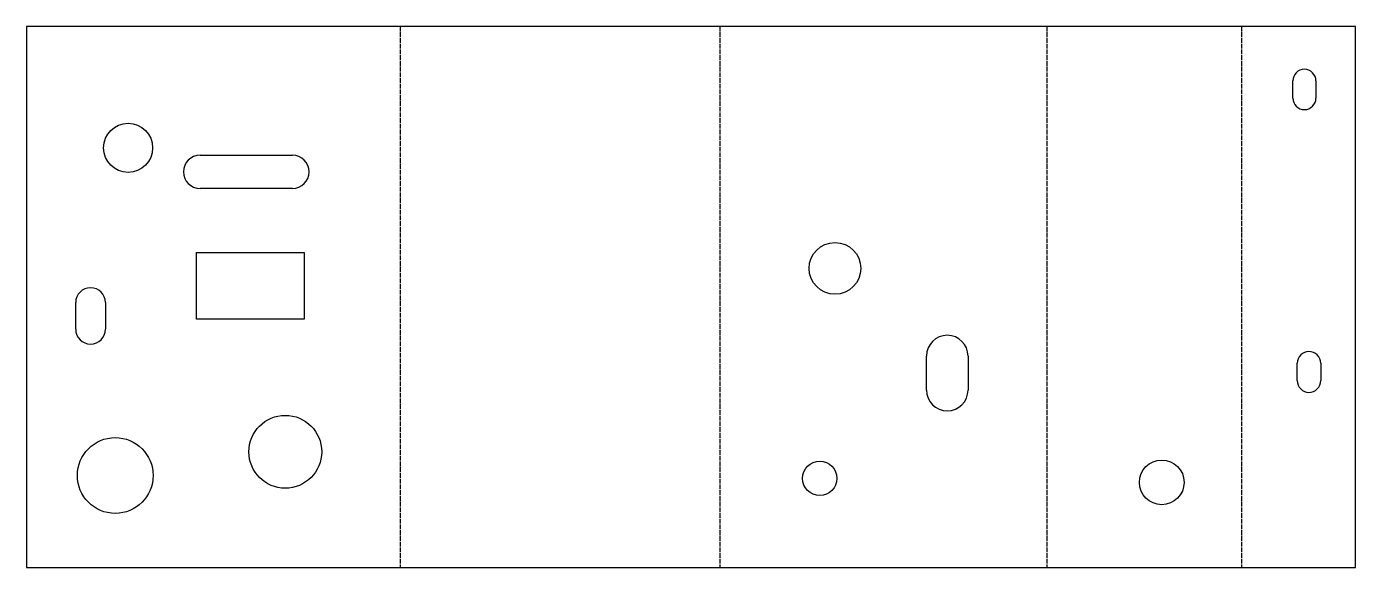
# Model space of a CAD drawing. Header units: millimetres. Extents: x 0 to 354, y 0 to 144.
import ezdxf

# ---------------------------------------------------------------- set-up
doc = ezdxf.new("R2010")
doc.units = ezdxf.units.MM
doc.linetypes.add('DASHED', pattern=[1.524, 1.27, -0.254])
doc.layers.add('BEND', color=7, linetype='Continuous')
doc.layers.add('CUT', color=7, linetype='Continuous')

msp = doc.modelspace()

# ---------------------------------------------------------------- linework, layer by layer
at = {"layer": 'BEND', "color": 1, "linetype": 'DASHED'}
for p, q in [((99.47, 144.01), (99.47, 0)), ((184.69, 144.01), (184.69, 0)), ((271.78, 144.01), (271.78, 0)), ((323.62, 144.01), (323.62, 0))]:
    msp.add_line(p, q, dxfattribs=at)
at = {"layer": 'CUT'}
for p, q in [((353.93, 144.01), (0, 144.01)), ((0, 144.01), (0, 0)), ((353.93, 0), (353.93, 144.01)), ((337.27, 124.99), (337.27, 129.56)), ((343.42, 129.56), (343.42, 124.99)), ((46.2, 109.75), (70.82, 109.75)), ((70.82, 100.9), (46.2, 100.9)), ((45.26, 66.12), (45.26, 83.82)), ((45.26, 83.82), (73.95, 83.82)), ((73.95, 83.82), (73.95, 66.12)), ((13.08, 63.41), (13.08, 70.52)), ((21.01, 70.52), (21.01, 63.41)), ((73.95, 66.12), (45.26, 66.12)), ((239.68, 47.23), (239.68, 56.28)), ((250.75, 56.28), (250.75, 47.23)), ((338.44, 49.74), (338.44, 54.36)), ((344.68, 54.36), (344.68, 49.74)), ((0, 0), (353.93, 0))]:
    msp.add_line(p, q, dxfattribs=at)
for centre, radius in [((27.04, 111.73), 6.53), ((215.31, 79.63), 6.88), ((68.9, 30.79), 9.7), ((23.61, 24.47), 10.09), ((302.35, 22.65), 5.95), ((211.27, 23.71), 4.57)]:
    msp.add_circle(centre, radius, dxfattribs=at)
for centre, radius, start, end in [((340.34, 129.56), 3.08, 0, 180), ((340.34, 124.99), 3.08, 180, 0), ((46.2, 105.32), 4.42, 90, -90), ((70.82, 105.32), 4.42, -90, 90), ((17.04, 70.52), 3.96, 0, 180), ((17.04, 63.41), 3.96, 180, 0), ((245.22, 56.28), 5.54, 0, 180), ((341.56, 54.36), 3.12, 0, 180), ((341.56, 49.74), 3.12, 180, 0), ((245.22, 47.23), 5.54, 180, 0)]:
    msp.add_arc(centre, radius, start, end, dxfattribs=at)

doc.saveas('drawing.dxf')
